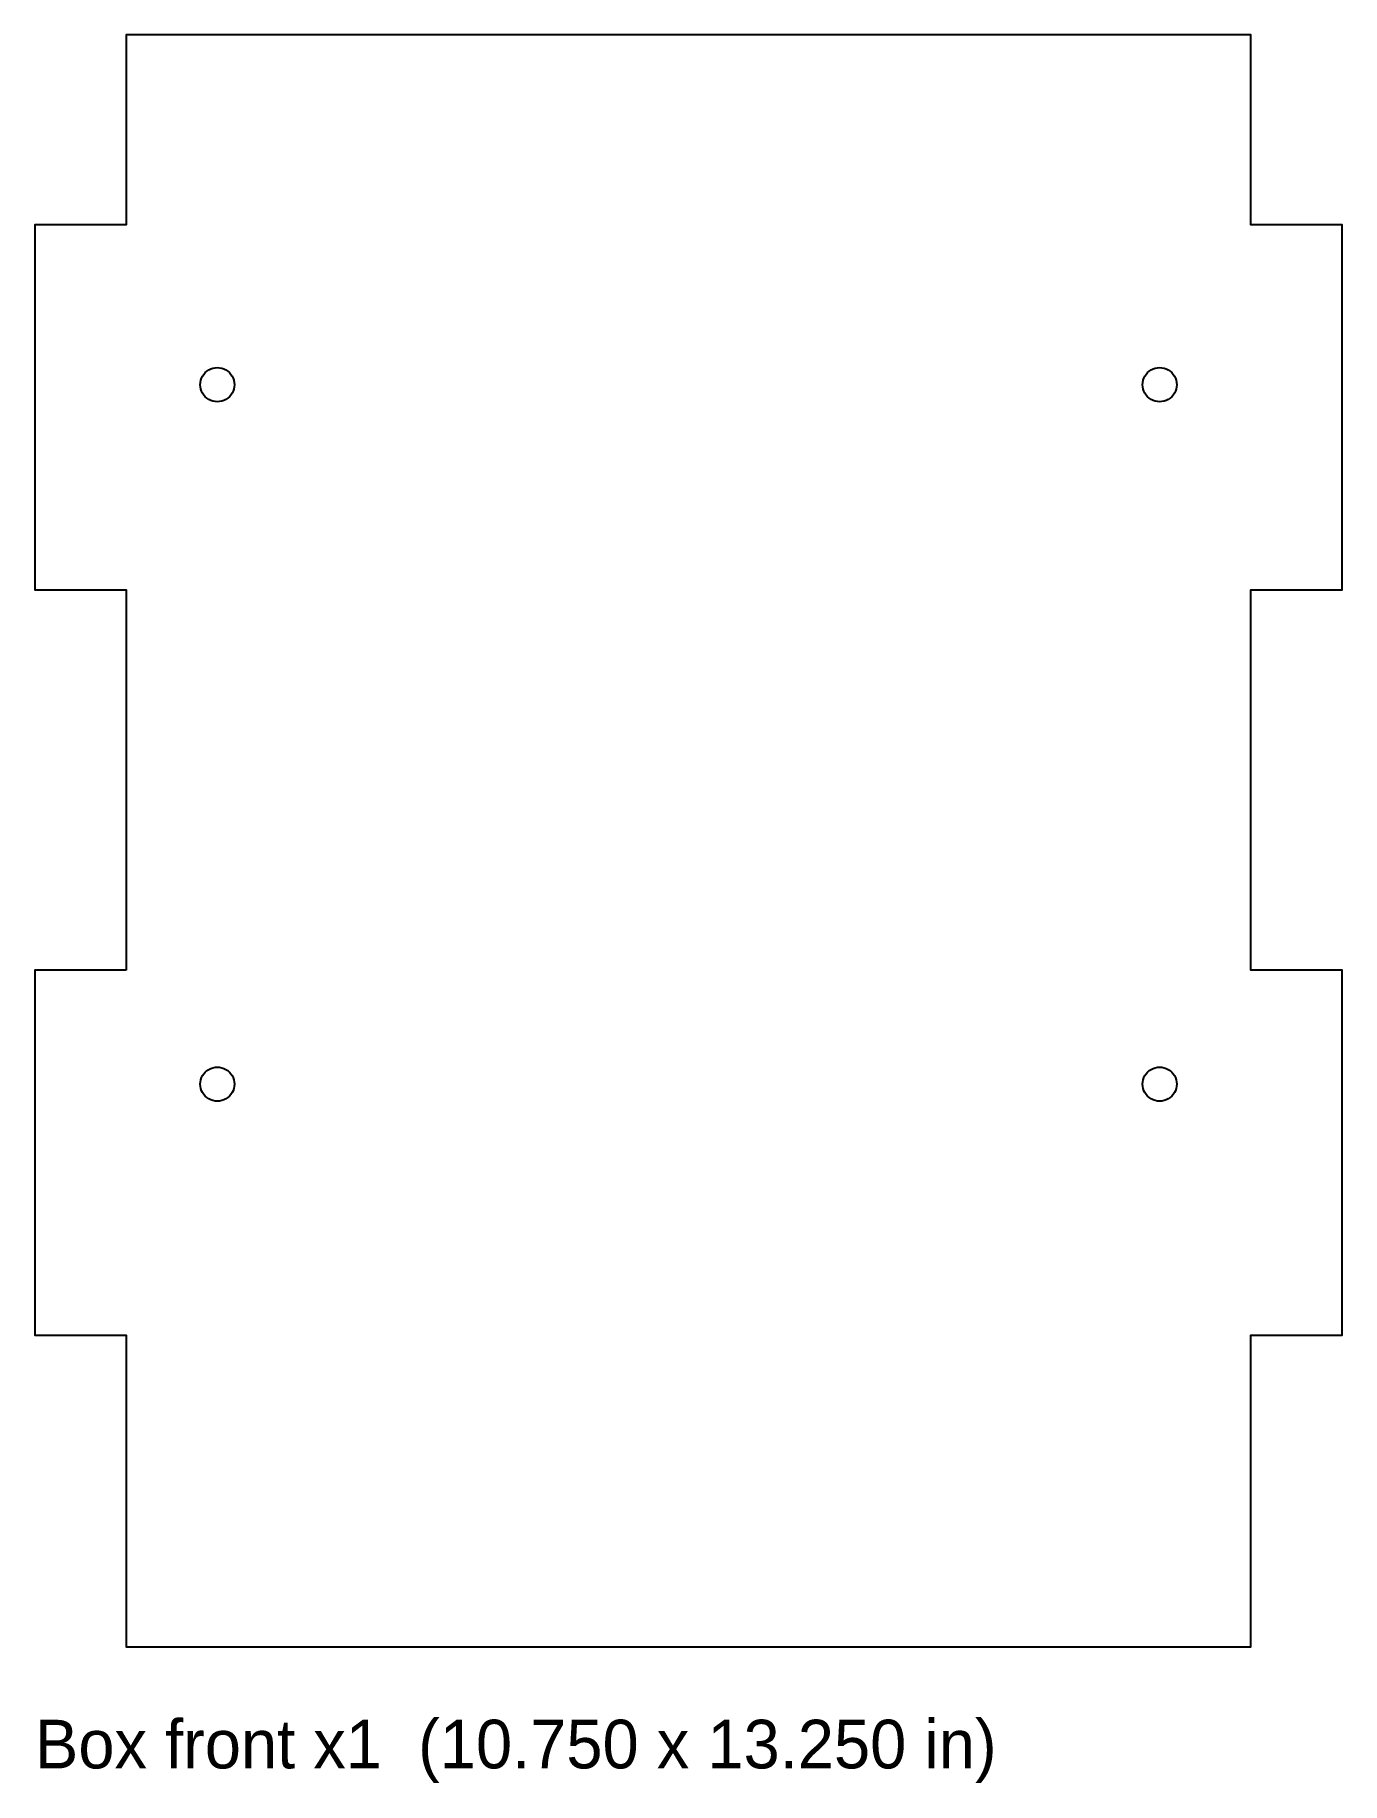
# Model space of a CAD drawing. Header units: inches. Extents: x 0 to 10.8, y -1.1 to 13.2.
import ezdxf

# ---------------------------------------------------------------- set-up
doc = ezdxf.new("R2010")
doc.units = ezdxf.units.IN
doc.header["$MEASUREMENT"] = 0
for name, color, linetype in [('CUT_INSIDE', 5, 'Continuous'), ('CUT_OUTSIDE', 1, 'Continuous'), ('LABEL', 3, 'Continuous')]:
    doc.layers.add(name, color=color, linetype=linetype)

msp = doc.modelspace()

# ---------------------------------------------------------------- linework, layer by layer
at = {"layer": 'CUT_INSIDE'}
for points in [[(1.639, 10.357), (1.635, 10.339), (1.629, 10.321), (1.621, 10.305), (1.611, 10.29), (1.599, 10.276), (1.585, 10.264), (1.57, 10.254), (1.554, 10.246), (1.536, 10.24), (1.518, 10.236), (1.5, 10.235), (1.482, 10.236), (1.464, 10.24), (1.446, 10.246), (1.43, 10.254), (1.415, 10.264), (1.401, 10.276), (1.389, 10.29), (1.379, 10.305), (1.371, 10.321), (1.365, 10.339), (1.361, 10.357), (1.36, 10.375), (1.361, 10.393), (1.365, 10.411), (1.371, 10.429), (1.379, 10.445), (1.389, 10.46), (1.401, 10.474), (1.415, 10.486), (1.43, 10.496), (1.446, 10.504), (1.464, 10.51), (1.482, 10.514), (1.5, 10.515), (1.518, 10.514), (1.536, 10.51), (1.554, 10.504), (1.57, 10.496), (1.585, 10.486), (1.599, 10.474), (1.611, 10.46), (1.621, 10.445), (1.629, 10.429), (1.635, 10.411), (1.639, 10.393), (1.64, 10.375)], [(9.389, 10.357), (9.385, 10.339), (9.379, 10.321), (9.371, 10.305), (9.361, 10.29), (9.349, 10.276), (9.335, 10.264), (9.32, 10.254), (9.304, 10.246), (9.286, 10.24), (9.268, 10.236), (9.25, 10.235), (9.232, 10.236), (9.214, 10.24), (9.196, 10.246), (9.18, 10.254), (9.165, 10.264), (9.151, 10.276), (9.139, 10.29), (9.129, 10.305), (9.121, 10.321), (9.115, 10.339), (9.111, 10.357), (9.11, 10.375), (9.111, 10.393), (9.115, 10.411), (9.121, 10.429), (9.129, 10.445), (9.139, 10.46), (9.151, 10.474), (9.165, 10.486), (9.18, 10.496), (9.196, 10.504), (9.214, 10.51), (9.232, 10.514), (9.25, 10.515), (9.268, 10.514), (9.286, 10.51), (9.304, 10.504), (9.32, 10.496), (9.335, 10.486), (9.349, 10.474), (9.361, 10.46), (9.371, 10.445), (9.379, 10.429), (9.385, 10.411), (9.389, 10.393), (9.39, 10.375)], [(1.639, 4.607), (1.635, 4.589), (1.629, 4.571), (1.621, 4.555), (1.611, 4.54), (1.599, 4.526), (1.585, 4.514), (1.57, 4.504), (1.554, 4.496), (1.536, 4.49), (1.518, 4.486), (1.5, 4.485), (1.482, 4.486), (1.464, 4.49), (1.446, 4.496), (1.43, 4.504), (1.415, 4.514), (1.401, 4.526), (1.389, 4.54), (1.379, 4.555), (1.371, 4.571), (1.365, 4.589), (1.361, 4.607), (1.36, 4.625), (1.361, 4.643), (1.365, 4.661), (1.371, 4.679), (1.379, 4.695), (1.389, 4.71), (1.401, 4.724), (1.415, 4.736), (1.43, 4.746), (1.446, 4.754), (1.464, 4.76), (1.482, 4.764), (1.5, 4.765), (1.518, 4.764), (1.536, 4.76), (1.554, 4.754), (1.57, 4.746), (1.585, 4.736), (1.599, 4.724), (1.611, 4.71), (1.621, 4.695), (1.629, 4.679), (1.635, 4.661), (1.639, 4.643), (1.64, 4.625)], [(9.389, 4.607), (9.385, 4.589), (9.379, 4.571), (9.371, 4.555), (9.361, 4.54), (9.349, 4.526), (9.335, 4.514), (9.32, 4.504), (9.304, 4.496), (9.286, 4.49), (9.268, 4.486), (9.25, 4.485), (9.232, 4.486), (9.214, 4.49), (9.196, 4.496), (9.18, 4.504), (9.165, 4.514), (9.151, 4.526), (9.139, 4.54), (9.129, 4.555), (9.121, 4.571), (9.115, 4.589), (9.111, 4.607), (9.11, 4.625), (9.111, 4.643), (9.115, 4.661), (9.121, 4.679), (9.129, 4.695), (9.139, 4.71), (9.151, 4.724), (9.165, 4.736), (9.18, 4.746), (9.196, 4.754), (9.214, 4.76), (9.232, 4.764), (9.25, 4.765), (9.268, 4.764), (9.286, 4.76), (9.304, 4.754), (9.32, 4.746), (9.335, 4.736), (9.349, 4.724), (9.361, 4.71), (9.371, 4.695), (9.379, 4.679), (9.385, 4.661), (9.389, 4.643), (9.39, 4.625)]]:
    msp.add_lwpolyline(points, close=True, dxfattribs=at)
at = {"layer": 'CUT_OUTSIDE'}
msp.add_lwpolyline([(0.75, 5.562), (0, 5.562), (0, 2.562), (0.75, 2.562), (0.75, 0), (10, 0), (10, 2.562), (10.75, 2.562), (10.75, 5.562), (10, 5.562), (10, 8.688), (10.75, 8.688), (10.75, 11.688), (10, 11.688), (10, 13.25), (0.75, 13.25), (0.75, 11.688), (0, 11.688), (0, 8.688), (0.75, 8.688)], close=True, dxfattribs=at)

# ---------------------------------------------------------------- texts
at = {"layer": 'LABEL'}
msp.add_text('Box front x1  (10.750 x 13.250 in)', height=0.4, dxfattribs=at).set_placement((0, -1))

doc.saveas('drawing.dxf')
